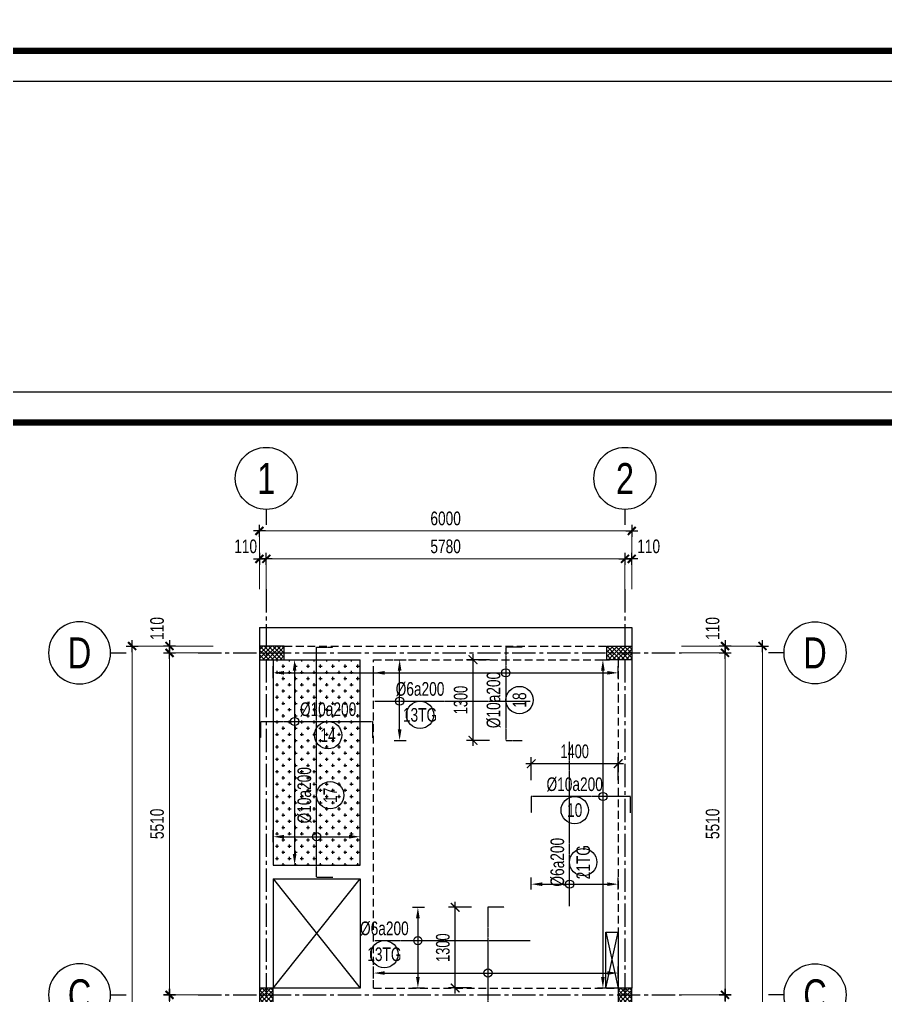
# Model space of a CAD drawing. Header units: inches. Extents: x -3538 to 66114, y -2541134 to 4288.
# Drawn here: x 15275 to 29231, y -69207 to -53481 of the extents above; entities that cross this region are included whole.
import ezdxf
from ezdxf.enums import TextEntityAlignment as Align

# ---------------------------------------------------------------- set-up
doc = ezdxf.new("R2010")
doc.units = ezdxf.units.IN
doc.header["$MEASUREMENT"] = 0
for name, pattern in [('HIDDEN', [0.375, 0.25, -0.125]), ('Xref Grid (A1)$0$CENTER2', [1.125, 0.75, -0.125, 0.125, -0.125]), ('Xref Structure Plan 2 (A1)$0$HIDDEN', [0.375, 0.25, -0.125])]:
    doc.linetypes.add(name, pattern=pattern)
doc.layers.get('DEFPOINTS').update_dxf_attribs({"color": 87})
for name, color, linetype in [('KCS_CHI', 8, 'Continuous'), ('KCS_DIM', 8, 'Continuous'), ('KCS_SOTHEP_CIRCLE', 1, 'Continuous'), ('KCS_SOTHEP_TEXT', 2, 'Continuous'), ('KCS_STEEL_TOP', 4, 'HIDDEN'), ('KCS_TEXT', 7, 'Continuous'), ('Xref Column Plan 1 (A1)$0$$0$09.COLUMN', 4, 'Continuous'), ('Xref Column Plan 1 (A1)$0$10.HATCH', 9, 'Continuous'), ('Xref Grid (A1)$0$01.AXIS', 160, 'Xref Grid (A1)$0$CENTER2'), ('Xref Grid (A1)$0$02.DIM', 8, 'Continuous'), ('Xref Structure Plan 2 (A1)$0$03.BORDER', 3, 'Continuous'), ('Xref Structure Plan 2 (A1)$0$04.HIDDEN', 8, 'Xref Structure Plan 2 (A1)$0$HIDDEN'), ('Xref Structure Plan 2 (A1)$0$10.HATCH', 9, 'Continuous'), ('Xref Structure Plan 2 (A1)$0$11.NOTE', 8, 'Continuous'), ('Xref Structure Plan 2 (A1)$0$13.BEAM', 8, 'Continuous')]:
    doc.layers.add(name, color=color, linetype=linetype)
for name, color, linetype, lineweight in [('KHUNGTEN', 7, 'Continuous', 20), ('Xref Column Plan 1 (A1)$0$KHUNGTEN', 7, 'Continuous', 20), ('Xref khung ten  A3 TKCS$0$A-KY HIEU', 34, 'Continuous', 20), ('Xref Structure Plan 2 (A1)$0$KHUNGTEN', 7, 'Continuous', 20)]:
    doc.layers.add(name, color=color, linetype=linetype, lineweight=lineweight)
doc.styles.add('KCS_SMTEXT', font='3t-unicode.shx', dxfattribs={"width": 0.7})
doc.styles.add('Xref Grid (A1)$0$BIGTEXT', font='arial.ttf', dxfattribs={"width": 0.8})
doc.styles.add('Xref Grid (A1)$0$SMTEXT', font='3t-unicode.shx', dxfattribs={"width": 0.75})
doc.dimstyles.new('KCS_DIM88', dxfattribs={"dimscale": 88, "dimtxt": 2.5, "dimasz": 1.6, "dimexe": 1.2, "dimexo": 0, "dimgap": 1, "dimtad": 1, "dimdec": 0, "dimzin": 0, "dimdsep": 46, "dimtxsty": 'KCS_SMTEXT', "dimblk": 'ARCHTICK', "dimcen": 0, "dimdle": 1, "dimclrd": 8, "dimclre": 8, "dimclrt": 7, "dimadec": 0, "dimazin": 0, "dimtfac": 1, "dimtdec": 0, "dimtix": 1, "dimtmove": 2, "dimatfit": 3, "dimfxl": 1, "dimtolj": 1, "dimtzin": 0, "dimarcsym": 0})
doc.dimstyles.new('KCS_DIM88_LE', dxfattribs={"dimscale": 88, "dimtxt": 0.001, "dimasz": 2, "dimexe": 1.2, "dimexo": 0, "dimgap": 1, "dimtad": 1, "dimdec": 0, "dimzin": 0, "dimdsep": 46, "dimtxsty": 'KCS_SMTEXT', "dimcen": 0, "dimdle": 1, "dimclrd": 256, "dimclre": 256, "dimclrt": 2, "dimadec": 0, "dimazin": 0, "dimtfac": 1, "dimtdec": 0, "dimtix": 1, "dimtmove": 2, "dimatfit": 3, "dimfxl": 1, "dimtolj": 1, "dimtzin": 0, "dimarcsym": 0})
doc.dimstyles.new('Xref Grid (A1)$0$X1', dxfattribs={"dimtxt": 220, "dimasz": 0.8, "dimexe": 0, "dimexo": 0, "dimgap": 90, "dimtad": 1, "dimdec": 0, "dimzin": 13, "dimdsep": 46, "dimtxsty": 'Xref Grid (A1)$0$SMTEXT', "dimblk1": 'Xref Grid (A1)$0$CHEO', "dimblk2": 'Xref Grid (A1)$0$CHEO', "dimsah": 1, "dimcen": 0, "dimclrd": 256, "dimclre": 256, "dimclrt": 2, "dimadec": 0, "dimazin": 0, "dimtfac": 1, "dimtdec": 0, "dimtix": 1, "dimtmove": 2, "dimatfit": 3, "dimldrblk": 'Xref Grid (A1)$0$CHEO', "dimfxl": 1, "dimtolj": 1, "dimtzin": 13, "dimarcsym": 0})

# ---------------------------------------------------------------- blocks, each defined once
blk = doc.blocks.new('Xref khung ten  A3 TKCS')
at = {"layer": 'DEFPOINTS', "color": 125}
blk.add_lwpolyline([(-57730.37, -13938.76), (-57310.37, -13938.76), (-57310.37, -13641.76), (-57730.37, -13641.76)], close=True, dxfattribs=at)
at = {"layer": 'Xref khung ten  A3 TKCS$0$A-KY HIEU', "color": 0, "const_width": 1.02}
blk.add_lwpolyline([(-57716.02, -13933.85), (-57716.02, -13646.66), (-57315.38, -13646.66), (-57315.38, -13933.85)], close=True, dxfattribs=at)
blk = doc.blocks.new('Xref Grid (A1)$0$CHEO')
at = {"layer": 'Xref Grid (A1)$0$02.DIM'}
for points in [[(-121, 0), (121, 0)], [(0, 121), (0, -121)]]:
    blk.add_lwpolyline(points, dxfattribs=at)
at = {"layer": 'Xref Grid (A1)$0$02.DIM', "const_width": 40}
blk.add_lwpolyline([(80, 80), (-80, -81)], dxfattribs=at)
blk = doc.blocks.new('*D132')
at = {"layer": 'DEFPOINTS', "color": 0, "transparency": 16777216}
for p in [(-1560, 9270), (-859, 9270), (-859, 4500)]:
    blk.add_point(p, dxfattribs=at)
at = {"layer": 'Xref Grid (A1)$0$02.DIM', "lineweight": -2, "transparency": 16777216}
for p, q in [((-859, 9270), (-1560, 9270)), ((-1560, 4501), (-1560, 9269)), ((-859, 4500), (-1560, 4500))]:
    blk.add_line(p, q, dxfattribs=at)
at = {"layer": 'Xref Grid (A1)$0$02.DIM', "lineweight": -2, "transparency": 16777216, "xscale": 0.8, "yscale": 0.8, "zscale": 0.8}
for p, rotation in [((-1560, 9270), 90), ((-1560, 4500), 270)]:
    blk.add_blockref('Xref Grid (A1)$0$CHEO', p, dxfattribs=dict(at, rotation=rotation))
at = {"layer": 'Xref Grid (A1)$0$02.DIM', "color": 2, "transparency": 16777216, "insert": (-1760, 6885), "char_height": 220, "attachment_point": 5, "rotation": 90, "style": 'Xref Grid (A1)$0$SMTEXT'}
blk.add_mtext('\\A1;4770', dxfattribs=at)
blk = doc.blocks.new('*D133')
at = {"layer": 'DEFPOINTS', "color": 0, "transparency": 16777216}
for p in [(-1560, 14780), (-859, 14780), (-859, 9270)]:
    blk.add_point(p, dxfattribs=at)
at = {"layer": 'Xref Grid (A1)$0$02.DIM', "lineweight": -2, "transparency": 16777216}
for p, q in [((-859, 14780), (-1560, 14780)), ((-1560, 9271), (-1560, 14779)), ((-859, 9270), (-1560, 9270))]:
    blk.add_line(p, q, dxfattribs=at)
at = {"layer": 'Xref Grid (A1)$0$02.DIM', "lineweight": -2, "transparency": 16777216, "xscale": 0.8, "yscale": 0.8, "zscale": 0.8}
for p, rotation in [((-1560, 14780), 90), ((-1560, 9270), 270)]:
    blk.add_blockref('Xref Grid (A1)$0$CHEO', p, dxfattribs=dict(at, rotation=rotation))
at = {"layer": 'Xref Grid (A1)$0$02.DIM', "color": 2, "transparency": 16777216, "insert": (-1760, 12025), "char_height": 220, "attachment_point": 5, "rotation": 90, "style": 'Xref Grid (A1)$0$SMTEXT'}
blk.add_mtext('\\A1;5510', dxfattribs=at)
blk = doc.blocks.new('*D135')
at = {"layer": 'DEFPOINTS', "color": 0, "transparency": 16777216}
for p in [(-2163, 14890), (-859, 14890), (-859, -110)]:
    blk.add_point(p, dxfattribs=at)
at = {"layer": 'Xref Grid (A1)$0$02.DIM', "lineweight": -2, "transparency": 16777216}
for p, q in [((-859, 14890), (-2163, 14890)), ((-2163, -110), (-2163, 14889)), ((-859, -110), (-2163, -110))]:
    blk.add_line(p, q, dxfattribs=at)
at = {"layer": 'Xref Grid (A1)$0$02.DIM', "lineweight": -2, "transparency": 16777216, "xscale": 0.8, "yscale": 0.8, "zscale": 0.8}
for p, rotation in [((-2163, 14890), 90), ((-2163, -110), 270)]:
    blk.add_blockref('Xref Grid (A1)$0$CHEO', p, dxfattribs=dict(at, rotation=rotation))
at = {"layer": 'Xref Grid (A1)$0$02.DIM', "color": 2, "transparency": 16777216, "insert": (-2363, 7390), "char_height": 220, "attachment_point": 5, "rotation": 90, "style": 'Xref Grid (A1)$0$SMTEXT'}
blk.add_mtext('\\A1;15000', dxfattribs=at)
blk = doc.blocks.new('*D139')
at = {"layer": 'DEFPOINTS', "color": 0, "transparency": 16777216}
for p in [(-1560, 14890), (-859, 14890), (-859, 14780)]:
    blk.add_point(p, dxfattribs=at)
at = {"layer": 'Xref Grid (A1)$0$02.DIM', "lineweight": -2, "transparency": 16777216}
for p, q in [((-1560, 14891), (-1560, 14892)), ((-859, 14890), (-1560, 14890)), ((-1560, 14780), (-1560, 14890)), ((-859, 14780), (-1560, 14780)), ((-1560, 14779), (-1560, 14778))]:
    blk.add_line(p, q, dxfattribs=at)
at = {"layer": 'Xref Grid (A1)$0$02.DIM', "lineweight": -2, "transparency": 16777216, "xscale": 0.8, "yscale": 0.8, "zscale": 0.8}
for p, rotation in [((-1560, 14890), 270), ((-1560, 14780), 90)]:
    blk.add_blockref('Xref Grid (A1)$0$CHEO', p, dxfattribs=dict(at, rotation=rotation))
at = {"layer": 'Xref Grid (A1)$0$02.DIM', "color": 2, "transparency": 16777216, "insert": (-1760, 15173), "char_height": 220, "attachment_point": 5, "rotation": 90, "style": 'Xref Grid (A1)$0$SMTEXT'}
blk.add_mtext('\\A1;110', dxfattribs=at)
blk = doc.blocks.new('Xref Grid (A1)$0$_Axis name')
at = {"layer": 'Xref Grid (A1)$0$02.DIM'}
blk.add_line((0, 2.5), (0, 0), dxfattribs=at)
blk.add_circle((0, 7.5), 5, dxfattribs=at)
at = {"layer": 'Xref Grid (A1)$0$02.DIM', "style": 'Xref Grid (A1)$0$BIGTEXT', "width": 0.75}
blk.add_attdef('.', text='', height=5, dxfattribs=at).set_placement((0, 7.5), align=Align.MIDDLE)
blk = doc.blocks.new('*D141')
at = {"layer": 'DEFPOINTS', "color": 0, "transparency": 16777216}
for p in [(6693, 9270), (7393, 9270), (6693, 4500)]:
    blk.add_point(p, dxfattribs=at)
at = {"layer": 'Xref Grid (A1)$0$02.DIM', "lineweight": -2, "transparency": 16777216}
for p, q in [((6693, 9270), (7393, 9270)), ((7393, 4501), (7393, 9269)), ((6693, 4500), (7393, 4500))]:
    blk.add_line(p, q, dxfattribs=at)
at = {"layer": 'Xref Grid (A1)$0$02.DIM', "lineweight": -2, "transparency": 16777216, "xscale": 0.8, "yscale": 0.8, "zscale": 0.8}
for p, rotation in [((7393, 9270), 90), ((7393, 4500), 270)]:
    blk.add_blockref('Xref Grid (A1)$0$CHEO', p, dxfattribs=dict(at, rotation=rotation))
at = {"layer": 'Xref Grid (A1)$0$02.DIM', "color": 2, "transparency": 16777216, "insert": (7193, 6885), "char_height": 220, "attachment_point": 5, "rotation": 90, "style": 'Xref Grid (A1)$0$SMTEXT'}
blk.add_mtext('\\A1;4770', dxfattribs=at)
blk = doc.blocks.new('*D142')
at = {"layer": 'DEFPOINTS', "color": 0, "transparency": 16777216}
for p in [(6773, 14780), (7393, 14780), (6693, 9270)]:
    blk.add_point(p, dxfattribs=at)
at = {"layer": 'Xref Grid (A1)$0$02.DIM', "lineweight": -2, "transparency": 16777216}
for p, q in [((6773, 14780), (7393, 14780)), ((7393, 9271), (7393, 14779)), ((6693, 9270), (7393, 9270))]:
    blk.add_line(p, q, dxfattribs=at)
at = {"layer": 'Xref Grid (A1)$0$02.DIM', "lineweight": -2, "transparency": 16777216, "xscale": 0.8, "yscale": 0.8, "zscale": 0.8}
for p, rotation in [((7393, 14780), 90), ((7393, 9270), 270)]:
    blk.add_blockref('Xref Grid (A1)$0$CHEO', p, dxfattribs=dict(at, rotation=rotation))
at = {"layer": 'Xref Grid (A1)$0$02.DIM', "color": 2, "transparency": 16777216, "insert": (7193, 12025), "char_height": 220, "attachment_point": 5, "rotation": 90, "style": 'Xref Grid (A1)$0$SMTEXT'}
blk.add_mtext('\\A1;5510', dxfattribs=at)
blk = doc.blocks.new('*D143')
at = {"layer": 'DEFPOINTS', "color": 0, "transparency": 16777216}
for p in [(6773, 14890), (7997, 14890), (6693, -110)]:
    blk.add_point(p, dxfattribs=at)
at = {"layer": 'Xref Grid (A1)$0$02.DIM', "lineweight": -2, "transparency": 16777216}
for p, q in [((6773, 14890), (7997, 14890)), ((7997, -109), (7997, 14889)), ((6693, -110), (7997, -110))]:
    blk.add_line(p, q, dxfattribs=at)
at = {"layer": 'Xref Grid (A1)$0$02.DIM', "lineweight": -2, "transparency": 16777216, "xscale": 0.8, "yscale": 0.8, "zscale": 0.8}
for p, rotation in [((7997, 14890), 90), ((7997, -110), 270)]:
    blk.add_blockref('Xref Grid (A1)$0$CHEO', p, dxfattribs=dict(at, rotation=rotation))
at = {"layer": 'Xref Grid (A1)$0$02.DIM', "color": 2, "transparency": 16777216, "insert": (7797, 7390), "char_height": 220, "attachment_point": 5, "rotation": 90, "style": 'Xref Grid (A1)$0$SMTEXT'}
blk.add_mtext('\\A1;15000', dxfattribs=at)
blk = doc.blocks.new('*D144')
at = {"layer": 'DEFPOINTS', "color": 0, "transparency": 16777216}
for p in [(6693, 14890), (7393, 14890), (6693, 14780)]:
    blk.add_point(p, dxfattribs=at)
at = {"layer": 'Xref Grid (A1)$0$02.DIM', "lineweight": -2, "transparency": 16777216}
for p, q in [((6693, 14890), (7393, 14890)), ((7393, 14891), (7393, 14892)), ((7393, 14780), (7393, 14890)), ((6693, 14780), (7393, 14780)), ((7393, 14779), (7393, 14778))]:
    blk.add_line(p, q, dxfattribs=at)
at = {"layer": 'Xref Grid (A1)$0$02.DIM', "lineweight": -2, "transparency": 16777216, "xscale": 0.8, "yscale": 0.8, "zscale": 0.8}
for p, rotation in [((7393, 14890), 270), ((7393, 14780), 90)]:
    blk.add_blockref('Xref Grid (A1)$0$CHEO', p, dxfattribs=dict(at, rotation=rotation))
at = {"layer": 'Xref Grid (A1)$0$02.DIM', "color": 2, "transparency": 16777216, "insert": (7193, 15173), "char_height": 220, "attachment_point": 5, "rotation": 90, "style": 'Xref Grid (A1)$0$SMTEXT'}
blk.add_mtext('\\A1;110', dxfattribs=at)
blk = doc.blocks.new('*D145')
at = {"layer": 'DEFPOINTS', "color": 0, "transparency": 16777216}
for p in [(5780, 16295), (0, 15804), (5780, 15804)]:
    blk.add_point(p, dxfattribs=at)
at = {"layer": 'Xref Grid (A1)$0$02.DIM', "lineweight": -2, "transparency": 16777216}
for p, q in [((0, 15804), (0, 16295)), ((1, 16295), (5779, 16295)), ((5780, 15804), (5780, 16295))]:
    blk.add_line(p, q, dxfattribs=at)
at = {"layer": 'Xref Grid (A1)$0$02.DIM', "lineweight": -2, "transparency": 16777216, "xscale": 0.8, "yscale": 0.8, "zscale": 0.8, "rotation": 180}
blk.add_blockref('Xref Grid (A1)$0$CHEO', (0, 16295), dxfattribs=at)
at = {"layer": 'Xref Grid (A1)$0$02.DIM', "lineweight": -2, "transparency": 16777216, "xscale": 0.8, "yscale": 0.8, "zscale": 0.8}
blk.add_blockref('Xref Grid (A1)$0$CHEO', (5780, 16295), dxfattribs=at)
at = {"layer": 'Xref Grid (A1)$0$02.DIM', "color": 2, "transparency": 16777216, "insert": (2890, 16495), "char_height": 220, "attachment_point": 5, "style": 'Xref Grid (A1)$0$SMTEXT'}
blk.add_mtext('\\A1;5780', dxfattribs=at)
blk = doc.blocks.new('*D146')
at = {"layer": 'DEFPOINTS', "color": 0, "transparency": 16777216}
for p in [(-110, 16295), (-110, 15804), (0, 15804)]:
    blk.add_point(p, dxfattribs=at)
at = {"layer": 'Xref Grid (A1)$0$02.DIM', "lineweight": -2, "transparency": 16777216}
for p, q in [((-111, 16295), (-112, 16295)), ((-110, 15804), (-110, 16295)), ((0, 16295), (-110, 16295)), ((0, 15804), (0, 16295)), ((1, 16295), (2, 16295))]:
    blk.add_line(p, q, dxfattribs=at)
at = {"layer": 'Xref Grid (A1)$0$02.DIM', "lineweight": -2, "transparency": 16777216, "xscale": 0.8, "yscale": 0.8, "zscale": 0.8}
blk.add_blockref('Xref Grid (A1)$0$CHEO', (-110, 16295), dxfattribs=at)
at = {"layer": 'Xref Grid (A1)$0$02.DIM', "lineweight": -2, "transparency": 16777216, "xscale": 0.8, "yscale": 0.8, "zscale": 0.8, "rotation": 180}
blk.add_blockref('Xref Grid (A1)$0$CHEO', (0, 16295), dxfattribs=at)
at = {"layer": 'Xref Grid (A1)$0$02.DIM', "color": 2, "transparency": 16777216, "insert": (-333, 16495), "char_height": 220, "attachment_point": 5, "style": 'Xref Grid (A1)$0$SMTEXT'}
blk.add_mtext('\\A1;110', dxfattribs=at)
blk = doc.blocks.new('*D147')
at = {"layer": 'DEFPOINTS', "color": 0, "transparency": 16777216}
for p in [(5890, 16295), (5780, 15804), (5890, 15804)]:
    blk.add_point(p, dxfattribs=at)
at = {"layer": 'Xref Grid (A1)$0$02.DIM', "lineweight": -2, "transparency": 16777216}
for p, q in [((5779, 16295), (5778, 16295)), ((5780, 15804), (5780, 16295)), ((5780, 16295), (5890, 16295)), ((5890, 15804), (5890, 16295)), ((5891, 16295), (5892, 16295))]:
    blk.add_line(p, q, dxfattribs=at)
at = {"layer": 'Xref Grid (A1)$0$02.DIM', "lineweight": -2, "transparency": 16777216, "xscale": 0.8, "yscale": 0.8, "zscale": 0.8}
blk.add_blockref('Xref Grid (A1)$0$CHEO', (5780, 16295), dxfattribs=at)
at = {"layer": 'Xref Grid (A1)$0$02.DIM', "lineweight": -2, "transparency": 16777216, "xscale": 0.8, "yscale": 0.8, "zscale": 0.8, "rotation": 180}
blk.add_blockref('Xref Grid (A1)$0$CHEO', (5890, 16295), dxfattribs=at)
at = {"layer": 'Xref Grid (A1)$0$02.DIM', "color": 2, "transparency": 16777216, "insert": (6162, 16495), "char_height": 220, "attachment_point": 5, "style": 'Xref Grid (A1)$0$SMTEXT'}
blk.add_mtext('\\A1;110', dxfattribs=at)
blk = doc.blocks.new('*D148')
at = {"layer": 'DEFPOINTS', "color": 0, "transparency": 16777216}
for p in [(5890, 16745), (-110, 15804), (5890, 15804)]:
    blk.add_point(p, dxfattribs=at)
at = {"layer": 'Xref Grid (A1)$0$02.DIM', "lineweight": -2, "transparency": 16777216}
for p, q in [((-110, 15804), (-110, 16745)), ((-109, 16745), (5889, 16745)), ((5890, 15804), (5890, 16745))]:
    blk.add_line(p, q, dxfattribs=at)
at = {"layer": 'Xref Grid (A1)$0$02.DIM', "lineweight": -2, "transparency": 16777216, "xscale": 0.8, "yscale": 0.8, "zscale": 0.8, "rotation": 180}
blk.add_blockref('Xref Grid (A1)$0$CHEO', (-110, 16745), dxfattribs=at)
at = {"layer": 'Xref Grid (A1)$0$02.DIM', "lineweight": -2, "transparency": 16777216, "xscale": 0.8, "yscale": 0.8, "zscale": 0.8}
blk.add_blockref('Xref Grid (A1)$0$CHEO', (5890, 16745), dxfattribs=at)
at = {"layer": 'Xref Grid (A1)$0$02.DIM', "color": 2, "transparency": 16777216, "insert": (2890, 16945), "char_height": 220, "attachment_point": 5, "style": 'Xref Grid (A1)$0$SMTEXT'}
blk.add_mtext('\\A1;6000', dxfattribs=at)
blk = doc.blocks.new('*D247')
at = {"layer": 'DEFPOINTS', "color": 0, "transparency": 16777216}
for p in [(19620, -63796), (19620, -67105), (19708, -67105)]:
    blk.add_point(p, dxfattribs=at)
at = {"layer": 'KCS_DIM', "lineweight": -2, "transparency": 16777216}
for p, q in [((19620, -63796), (19814, -63796)), ((19708, -63972), (19708, -66929)), ((19620, -67105), (19814, -67105))]:
    blk.add_line(p, q, dxfattribs=at)
at = {"layer": 'KCS_DIM', "transparency": 16777216}
for points in [[(19679, -63972), (19737, -63972), (19708, -63796)], [(19679, -66929), (19737, -66929), (19708, -67105)]]:
    blk.add_solid(points, dxfattribs=at)
at = {"layer": 'KCS_DIM', "color": 2, "transparency": 16777216, "insert": (19620, -65451), "char_height": 0.088, "attachment_point": 5, "rotation": 90, "style": 'KCS_SMTEXT'}
blk.add_mtext('\\A1;3310', dxfattribs=at)
blk = doc.blocks.new('_ArchTick')
at = {"color": 0, "linetype": 'ByBlock', "const_width": 0.15}
blk.add_lwpolyline([(-0.5, -0.5), (0.5, 0.5)], dxfattribs=at)
blk = doc.blocks.new('*D248')
at = {"layer": 'DEFPOINTS', "color": 0, "transparency": 16777216}
for p in [(23522, -65472), (23522, -65736), (24922, -65736)]:
    blk.add_point(p, dxfattribs=at)
at = {"layer": 'KCS_DIM', "color": 8, "lineweight": -2, "transparency": 16777216}
for p, q in [((23522, -65736), (23522, -65366)), ((24922, -65736), (24922, -65366)), ((25010, -65472), (23434, -65472))]:
    blk.add_line(p, q, dxfattribs=at)
at = {"layer": 'KCS_DIM', "color": 8, "lineweight": -2, "transparency": 16777216, "xscale": 140.8, "yscale": 140.8, "zscale": 140.8, "rotation": 180}
blk.add_blockref('_ArchTick', (23522, -65472), dxfattribs=at)
at = {"layer": 'KCS_DIM', "color": 8, "lineweight": -2, "transparency": 16777216, "xscale": 140.8, "yscale": 140.8, "zscale": 140.8}
blk.add_blockref('_ArchTick', (24922, -65472), dxfattribs=at)
at = {"layer": 'KCS_DIM', "color": 7, "transparency": 16777216, "insert": (24222, -65274), "char_height": 220, "attachment_point": 5, "style": 'KCS_SMTEXT'}
blk.add_mtext('\\A1;1400', dxfattribs=at)
blk = doc.blocks.new('*D223')
at = {"layer": 'DEFPOINTS', "color": 0, "transparency": 16777216}
for p in [(24589, -63796), (24589, -69086), (24677, -69086)]:
    blk.add_point(p, dxfattribs=at)
at = {"layer": 'KCS_DIM', "lineweight": -2, "transparency": 16777216}
for p, q in [((24589, -63796), (24782, -63796)), ((24677, -63972), (24677, -68910)), ((24589, -69086), (24782, -69086))]:
    blk.add_line(p, q, dxfattribs=at)
at = {"layer": 'KCS_DIM', "transparency": 16777216}
for points in [[(24647, -63972), (24706, -63972), (24677, -63796)], [(24647, -68910), (24706, -68910), (24677, -69086)]]:
    blk.add_solid(points, dxfattribs=at)
at = {"layer": 'KCS_DIM', "color": 2, "transparency": 16777216, "insert": (24589, -66441), "char_height": 0.088, "attachment_point": 5, "rotation": 90, "style": 'KCS_SMTEXT'}
blk.add_mtext('\\A1;5290', dxfattribs=at)
blk = doc.blocks.new('*D228')
at = {"layer": 'DEFPOINTS', "color": 0, "transparency": 16777216}
for p in [(19362, -64096), (24922, -64008), (24922, -64096)]:
    blk.add_point(p, dxfattribs=at)
at = {"layer": 'KCS_DIM', "lineweight": -2, "transparency": 16777216}
for p, q in [((19362, -64096), (19362, -63902)), ((24922, -64096), (24922, -63902)), ((19538, -64008), (24746, -64008))]:
    blk.add_line(p, q, dxfattribs=at)
at = {"layer": 'KCS_DIM', "transparency": 16777216}
for points in [[(19538, -63978), (19538, -64037), (19362, -64008)], [(24746, -63978), (24746, -64037), (24922, -64008)]]:
    blk.add_solid(points, dxfattribs=at)
at = {"layer": 'KCS_DIM', "color": 2, "transparency": 16777216, "insert": (22142, -63920), "char_height": 0.088, "attachment_point": 5, "style": 'KCS_SMTEXT'}
blk.add_mtext('\\A1;5560', dxfattribs=at)
blk = doc.blocks.new('*D230')
at = {"layer": 'DEFPOINTS', "color": 0, "transparency": 16777216}
for p in [(22296, -67786), (22560, -67786), (22560, -69086)]:
    blk.add_point(p, dxfattribs=at)
at = {"layer": 'KCS_DIM', "color": 8, "lineweight": -2, "transparency": 16777216}
for p, q in [((22296, -69174), (22296, -67698)), ((22560, -67786), (22190, -67786)), ((22560, -69086), (22190, -69086))]:
    blk.add_line(p, q, dxfattribs=at)
at = {"layer": 'KCS_DIM', "color": 8, "lineweight": -2, "transparency": 16777216, "xscale": 140.8, "yscale": 140.8, "zscale": 140.8}
for p, rotation in [((22296, -67786), 90), ((22296, -69086), 270)]:
    blk.add_blockref('_ArchTick', p, dxfattribs=dict(at, rotation=rotation))
at = {"layer": 'KCS_DIM', "color": 7, "transparency": 16777216, "insert": (22098, -68436), "char_height": 220, "attachment_point": 5, "rotation": 90, "style": 'KCS_SMTEXT'}
blk.add_mtext('\\A1;1300', dxfattribs=at)
blk = doc.blocks.new('*D231')
at = {"layer": 'DEFPOINTS', "color": 0, "transparency": 16777216}
for p in [(24922, -68845), (20982, -68933), (24922, -68933)]:
    blk.add_point(p, dxfattribs=at)
at = {"layer": 'KCS_DIM', "lineweight": -2, "transparency": 16777216}
for p, q in [((20982, -68933), (20982, -68739)), ((21158, -68845), (24746, -68845)), ((24922, -68933), (24922, -68739))]:
    blk.add_line(p, q, dxfattribs=at)
at = {"layer": 'KCS_DIM', "transparency": 16777216}
for points in [[(21158, -68816), (21158, -68874), (20982, -68845)], [(24746, -68816), (24746, -68874), (24922, -68845)]]:
    blk.add_solid(points, dxfattribs=at)
at = {"layer": 'KCS_DIM', "color": 2, "transparency": 16777216, "insert": (22952, -68757), "char_height": 0.088, "attachment_point": 5, "style": 'KCS_SMTEXT'}
blk.add_mtext('\\A1;3940', dxfattribs=at)
blk = doc.blocks.new('*D244')
at = {"layer": 'DEFPOINTS', "color": 0, "transparency": 16777216}
for p in [(20762, -66649), (19362, -66737), (20762, -66737)]:
    blk.add_point(p, dxfattribs=at)
at = {"layer": 'KCS_DIM', "lineweight": -2, "transparency": 16777216}
for p, q in [((19362, -66737), (19362, -66543)), ((19538, -66649), (20586, -66649)), ((20762, -66737), (20762, -66543))]:
    blk.add_line(p, q, dxfattribs=at)
at = {"layer": 'KCS_DIM', "transparency": 16777216}
for points in [[(19538, -66619), (19538, -66678), (19362, -66649)], [(20586, -66619), (20586, -66678), (20762, -66649)]]:
    blk.add_solid(points, dxfattribs=at)
at = {"layer": 'KCS_DIM', "color": 2, "transparency": 16777216, "insert": (20062, -66561), "char_height": 0.088, "attachment_point": 5, "style": 'KCS_SMTEXT'}
blk.add_mtext('\\A1;1400', dxfattribs=at)
blk = doc.blocks.new('*D245')
at = {"layer": 'DEFPOINTS', "color": 0, "transparency": 16777216}
for p in [(22847, -63796), (22583, -65096), (22847, -65096)]:
    blk.add_point(p, dxfattribs=at)
at = {"layer": 'KCS_DIM', "color": 8, "lineweight": -2, "transparency": 16777216}
for p, q in [((22847, -63796), (22478, -63796)), ((22583, -63708), (22583, -65184)), ((22847, -65096), (22478, -65096))]:
    blk.add_line(p, q, dxfattribs=at)
at = {"layer": 'KCS_DIM', "color": 8, "lineweight": -2, "transparency": 16777216, "xscale": 140.8, "yscale": 140.8, "zscale": 140.8}
for p, rotation in [((22583, -63796), 90), ((22583, -65096), 270)]:
    blk.add_blockref('_ArchTick', p, dxfattribs=dict(at, rotation=rotation))
at = {"layer": 'KCS_DIM', "color": 7, "transparency": 16777216, "insert": (22385, -64446), "char_height": 220, "attachment_point": 5, "rotation": 90, "style": 'KCS_SMTEXT'}
blk.add_mtext('\\A1;1300', dxfattribs=at)
blk = doc.blocks.new('*D246')
at = {"layer": 'DEFPOINTS', "color": 0, "transparency": 16777216}
for p in [(20982, -64096), (24922, -64008), (24922, -64096)]:
    blk.add_point(p, dxfattribs=at)
at = {"layer": 'KCS_DIM', "lineweight": -2, "transparency": 16777216}
for p, q in [((20982, -64096), (20982, -63902)), ((24922, -64096), (24922, -63902)), ((21158, -64008), (24746, -64008))]:
    blk.add_line(p, q, dxfattribs=at)
at = {"layer": 'KCS_DIM', "transparency": 16777216}
for points in [[(21158, -63978), (21158, -64037), (20982, -64008)], [(24746, -63978), (24746, -64037), (24922, -64008)]]:
    blk.add_solid(points, dxfattribs=at)
at = {"layer": 'KCS_DIM', "color": 2, "transparency": 16777216, "insert": (22952, -63920), "char_height": 0.088, "attachment_point": 5, "style": 'KCS_SMTEXT'}
blk.add_mtext('\\A1;3940', dxfattribs=at)
blk = doc.blocks.new('*D222')
at = {"layer": 'DEFPOINTS', "color": 0, "transparency": 16777216}
for p in [(21313, -63796), (21401, -63796), (21313, -65096)]:
    blk.add_point(p, dxfattribs=at)
at = {"layer": 'KCS_DIM', "lineweight": -2, "transparency": 16777216}
for p, q in [((21313, -63796), (21506, -63796)), ((21401, -64920), (21401, -63972)), ((21313, -65096), (21506, -65096))]:
    blk.add_line(p, q, dxfattribs=at)
at = {"layer": 'KCS_DIM', "transparency": 16777216}
for points in [[(21371, -63972), (21430, -63972), (21401, -63796)], [(21371, -64920), (21430, -64920), (21401, -65096)]]:
    blk.add_solid(points, dxfattribs=at)
at = {"layer": 'KCS_DIM', "color": 2, "transparency": 16777216, "insert": (21313, -64446), "char_height": 0.088, "attachment_point": 5, "rotation": 90, "style": 'KCS_SMTEXT'}
blk.add_mtext('\\A1;1300', dxfattribs=at)
blk = doc.blocks.new('*D221')
at = {"layer": 'DEFPOINTS', "color": 0, "transparency": 16777216}
for p in [(24922, -67413), (23522, -67501), (24922, -67501)]:
    blk.add_point(p, dxfattribs=at)
at = {"layer": 'KCS_DIM', "lineweight": -2, "transparency": 16777216}
for p, q in [((23522, -67501), (23522, -67308)), ((23698, -67413), (24746, -67413)), ((24922, -67501), (24922, -67308))]:
    blk.add_line(p, q, dxfattribs=at)
at = {"layer": 'KCS_DIM', "transparency": 16777216}
for points in [[(23698, -67384), (23698, -67443), (23522, -67413)], [(24746, -67384), (24746, -67443), (24922, -67413)]]:
    blk.add_solid(points, dxfattribs=at)
at = {"layer": 'KCS_DIM', "color": 2, "transparency": 16777216, "insert": (24222, -67325), "char_height": 0.088, "attachment_point": 5, "style": 'KCS_SMTEXT'}
blk.add_mtext('\\A1;1400', dxfattribs=at)
blk = doc.blocks.new('*D220')
at = {"layer": 'DEFPOINTS', "color": 0, "transparency": 16777216}
for p in [(21607, -67786), (21607, -69086), (21695, -69086)]:
    blk.add_point(p, dxfattribs=at)
at = {"layer": 'KCS_DIM', "lineweight": -2, "transparency": 16777216}
for p, q in [((21607, -67786), (21800, -67786)), ((21695, -67962), (21695, -68910)), ((21607, -69086), (21800, -69086))]:
    blk.add_line(p, q, dxfattribs=at)
at = {"layer": 'KCS_DIM', "transparency": 16777216}
for points in [[(21665, -67962), (21724, -67962), (21695, -67786)], [(21665, -68910), (21724, -68910), (21695, -69086)]]:
    blk.add_solid(points, dxfattribs=at)
at = {"layer": 'KCS_DIM', "color": 2, "transparency": 16777216, "insert": (21607, -68436), "char_height": 0.088, "attachment_point": 5, "rotation": 90, "style": 'KCS_SMTEXT'}
blk.add_mtext('\\A1;1300', dxfattribs=at)
blk = doc.blocks.new('Xref Grid (A1)')
at = {"layer": 'Xref Grid (A1)$0$01.AXIS', "ltscale": 500}
for p, q in [((0, 15804.1), (0, -2571.1)), ((5780, 15804.1), (5780, -2571.1)), ((-1098, 14780), (6692.6, 14780)), ((-1098, 9270), (6692.6, 9270))]:
    blk.add_line(p, q, dxfattribs=at)
at = {"xscale": 100, "yscale": 100, "zscale": 100}
for p, values in [((0, 16841.7), {'.': '1'}), ((5780, 16841.7), {'.': '2'})]:
    blk.add_blockref('Xref Grid (A1)$0$_Axis name', p, dxfattribs=at).add_auto_attribs(values)
ref = blk.add_blockref('Xref Grid (A1)$0$_Axis name', (-2260.2, 14780), dxfattribs=dict(xscale=-100.0000000000006, yscale=100.0000000000006, zscale=100, rotation=90))
ref.add_attrib('.', 'D', dxfattribs={"layer": 'Xref Grid (A1)$0$02.DIM', "height": 500, "style": 'Xref Grid (A1)$0$BIGTEXT', "width": 0.75}).set_placement((-3010.2, 14780), align=Align.MIDDLE)
ref = blk.add_blockref('Xref Grid (A1)$0$_Axis name', (8093.6, 14780), dxfattribs=dict(xscale=100, yscale=100, zscale=100, rotation=270))
ref.add_attrib('.', 'D', dxfattribs={"layer": 'Xref Grid (A1)$0$02.DIM', "height": 500, "style": 'Xref Grid (A1)$0$BIGTEXT', "width": 0.75}).set_placement((8843.6, 14780), align=Align.MIDDLE)
ref = blk.add_blockref('Xref Grid (A1)$0$_Axis name', (-2260.2, 9270), dxfattribs=dict(xscale=-100.0000000000006, yscale=100.0000000000006, zscale=100, rotation=90))
ref.add_attrib('.', 'C', dxfattribs={"layer": 'Xref Grid (A1)$0$02.DIM', "height": 500, "style": 'Xref Grid (A1)$0$BIGTEXT', "width": 0.75}).set_placement((-3010.2, 9270), align=Align.MIDDLE)
ref = blk.add_blockref('Xref Grid (A1)$0$_Axis name', (8093.6, 9270), dxfattribs=dict(xscale=100, yscale=100, zscale=100, rotation=270))
ref.add_attrib('.', 'C', dxfattribs={"layer": 'Xref Grid (A1)$0$02.DIM', "height": 500, "style": 'Xref Grid (A1)$0$BIGTEXT', "width": 0.75}).set_placement((8843.6, 9270), align=Align.MIDDLE)
at = {"layer": 'Xref Grid (A1)$0$02.DIM'}
for base, p1, p2, picture, middle in [((5890, 16744.9), (-110, 15804.1), (5890, 15804.1), '*D148', (2890, 16944.9)), ((5780, 16295), (0, 15804.1), (5780, 15804.1), '*D145', (2890, 16495))]:
    dim = blk.add_linear_dim(base=base, p1=p1, p2=p2, dimstyle='Xref Grid (A1)$0$X1', dxfattribs=at)
    dim.commit()
    dim.dimension.update_dxf_attribs({"geometry": picture, "text_midpoint": middle})
for base, p1, p2, picture, middle in [((-110, 16295), (0, 15804.1), (-110, 15804.1), '*D146', (-333.1, 16495)), ((5890, 16295), (5780, 15804.1), (5890, 15804.1), '*D147', (6162, 16495))]:
    dim = blk.add_linear_dim(base=base, p1=p1, p2=p2, dimstyle='Xref Grid (A1)$0$X1', dxfattribs=at)
    dim.commit()
    dim.dimension.update_dxf_attribs({"geometry": picture, "text_midpoint": middle, "dimtype": 128})
for base, p1, p2, picture, middle in [((-1559.7, 14890), (-859.2, 14780), (-859.2, 14890), '*D139', (-1759.7, 15173.5)), ((7393.2, 14890), (6692.6, 14780), (6692.6, 14890), '*D144', (7193.2, 15173.5))]:
    dim = blk.add_linear_dim(base=base, p1=p1, p2=p2, angle=270, dimstyle='Xref Grid (A1)$0$X1', dxfattribs=at)
    dim.commit()
    dim.dimension.update_dxf_attribs({"geometry": picture, "text_midpoint": middle, "dimtype": 128})
for base, p1, p2, angle, picture, middle in [((-2163.4132, 14890), (-859.1619, -110.4772), (-859.1619, 14890), 90, '*D135', (-2363.4132, 7389.7614)), ((7996.9, 14890), (6692.6, -110), (6772.6, 14890), 90, '*D143', (7796.9, 7390)), ((-1559.7, 14780), (-859.2, 9270), (-859.2, 14780), 270, '*D133', (-1759.7, 12025)), ((7393.2, 14780), (6692.6, 9270), (6772.6, 14780), 270, '*D142', (7193.2, 12025)), ((-1559.7, 9270), (-859.2, 4500), (-859.2, 9270), 270, '*D132', (-1759.7, 6885)), ((7393.2, 9270), (6692.6, 4500), (6692.6, 9270), 270, '*D141', (7193.2, 6885))]:
    dim = blk.add_linear_dim(base=base, p1=p1, p2=p2, angle=angle, dimstyle='Xref Grid (A1)$0$X1', dxfattribs=at)
    dim.commit()
    dim.dimension.update_dxf_attribs({"geometry": picture, "text_midpoint": middle})
blk = doc.blocks.new('Xref Column Plan 1 (A1)')
at = {"layer": 'Xref Column Plan 1 (A1)$0$10.HATCH'}
h = blk.add_hatch(dxfattribs=at)
h.set_pattern_fill('ANSI37', color=256, scale=400, angle=90)
h.set_pattern_definition([(135, (-6988.75, 19269.194), (-35.35534, -35.35534), []), (225, (-6988.75, 19269.194), (35.35534, -35.35534), [])])
h.paths.add_polyline_path([(290, 14669), (290, 14889), (-110, 14889), (-110, 14669)])
h = blk.add_hatch(dxfattribs=at)
h.set_pattern_fill('ANSI37', color=256, scale=400, angle=-90)
h.set_pattern_definition([(315, (12768.754, 15569.36), (35.35534, 35.35534), []), (45, (12768.754, 15569.36), (-35.35534, 35.35534), [])])
h.paths.add_polyline_path([(5490, 14669), (5490, 14889), (5890, 14889), (5890, 14669)])
h = blk.add_hatch(dxfattribs=at)
h.set_pattern_fill('ANSI37', color=256, scale=400)
h.set_pattern_definition([(45, (-790.083, 16438.03), (-35.35534, 35.35534), []), (135, (-790.083, 16438.03), (-35.35534, -35.35534), [])])
h.paths.add_polyline_path([(110, 9379), (-110, 9379), (-110, 8979), (110, 8979)])
h = blk.add_hatch(dxfattribs=at)
h.set_pattern_fill('ANSI37', color=256, scale=400)
h.set_pattern_definition([(45, (4989.917, 16438.03), (-35.35534, 35.35534), []), (135, (4989.917, 16438.03), (-35.35534, -35.35534), [])])
h.paths.add_polyline_path([(5890, 9379), (5670, 9379), (5670, 8979), (5890, 8979)])
at = {"layer": 'Xref Column Plan 1 (A1)$0$$0$09.COLUMN'}
for points in [[(290, 14669), (290, 14889), (-110, 14889), (-110, 14669)], [(5490, 14669), (5490, 14889), (5890, 14889), (5890, 14669)], [(110, 9379), (-110, 9379), (-110, 8979), (110, 8979)], [(5890, 9379), (5670, 9379), (5670, 8979), (5890, 8979)]]:
    blk.add_lwpolyline(points, close=True, dxfattribs=at)
at = {"layer": 'Xref Column Plan 1 (A1)$0$KHUNGTEN'}
blk.add_blockref('Xref Grid (A1)', (0, -1), dxfattribs=at)
blk = doc.blocks.new('Xref Structure Plan 2 (A1)')
at = {"layer": 'Xref Structure Plan 2 (A1)$0$10.HATCH', "true_color": 0x636466}
h = blk.add_hatch(dxfattribs=at)
h.set_pattern_fill('CROSS', color=251, scale=400)
h.paths.add_polyline_path([(1510, 14669), (110, 14669), (110, 14589), (110, 11360), (1510, 11360)])
at = {"layer": 'Xref Structure Plan 2 (A1)$0$03.BORDER'}
for p, q in [((-110, 15190), (-110, 9379)), ((-110, 15190), (5890, 15190)), ((5890, 15190), (5890, 9379)), ((110, 14669), (110, 11360)), ((110, 14669), (1510, 14669)), ((1510, 11360), (1510, 14669)), ((110, 11360), (1510, 11360)), ((110, 11140), (110, 9379)), ((110, 11140), (1510, 11140)), ((1510, 11140), (1510, 9379)), ((1510, 9379), (110, 9379))]:
    blk.add_line(p, q, dxfattribs=at)
blk.add_lwpolyline([(5470, 10279), (5670, 10279), (5670, 9379), (5470, 9379)], close=True, dxfattribs=at)
at = {"layer": 'Xref Structure Plan 2 (A1)$0$04.HIDDEN', "ltscale": 500}
for p, q in [((290, 14889), (5490, 14889)), ((1730, 9379), (1730, 14669)), ((1730, 14669), (5490, 14669)), ((5670, 14669), (5670, 9379)), ((1730, 9379), (5670, 9379))]:
    blk.add_line(p, q, dxfattribs=at)
at = {"layer": 'Xref Structure Plan 2 (A1)$0$11.NOTE'}
for p, q in [((110, 11140), (1510, 9379)), ((5470, 10279), (5670, 9379)), ((5470, 9379), (5670, 10279))]:
    blk.add_line(p, q, dxfattribs=at)
at = {"layer": 'Xref Structure Plan 2 (A1)$0$13.BEAM', "ltscale": 500}
blk.add_line((110, 9379), (1510, 11140), dxfattribs=at)
at = {"layer": 'Xref Structure Plan 2 (A1)$0$KHUNGTEN'}
blk.add_blockref('Xref Column Plan 1 (A1)', (0, 0), dxfattribs=at)

msp = doc.modelspace()

# ---------------------------------------------------------------- linework, layer by layer
at = {"layer": 'KCS_CHI'}
for centre in [(23111.3, -64007.8), (21400.6, -64464.9), (19707.9, -64791.4), (24676.7, -66000), (20062, -66648.7), (24139.4, -67413.2), (21694.7, -68322.9), (22823.9, -68845.1)]:
    msp.add_circle(centre, 66, dxfattribs=at)
at = {"layer": 'KCS_SOTHEP_CIRCLE'}
for centre in [(23331.3, -64445.8), (21729.3, -64684.9), (20247.4, -65011.4), (20282, -65980.7), (24222, -66220), (24359.4, -67059.6), (21154.5, -68542.9)]:
    msp.add_circle(centre, 220, dxfattribs=at)
at = {"layer": 'KCS_STEEL_TOP'}
for points in [[(20326, -67305.4), (20062, -67305.4), (20062, -63595.8), (20326, -63595.8)], [(23375.3, -63595.8), (23111.3, -63595.8), (23111.3, -65095.8), (23375.3, -65095.8)], [(21002, -64464.9), (23502, -64464.9)], [(19162, -65055.4), (19162, -64791.4), (20962, -64791.4), (20962, -65055.4)], [(24139.4, -67765.8), (24139.4, -65115.8)], [(25122, -66264), (25122, -66000), (23522, -66000), (23522, -66264)], [(23087.9, -67785.8), (22823.9, -67785.8), (22823.9, -70605.8), (23087.9, -70605.8)], [(21002, -68322.9), (23502, -68322.9)]]:
    msp.add_lwpolyline(points, dxfattribs=at)

# ---------------------------------------------------------------- block references
msp.add_blockref('Xref Structure Plan 2 (A1)', (19252, -78465.1), dxfattribs=at)
at = {"layer": 'KHUNGTEN', "xscale": 100, "yscale": 100, "zscale": 100}
for p in [(5769499, 1339399.3), (5769499, 1304692.4)]:
    msp.add_blockref('Xref khung ten  A3 TKCS', p, dxfattribs=at)

# ---------------------------------------------------------------- texts
at = {"layer": 'KCS_SOTHEP_TEXT', "style": 'KCS_SMTEXT', "width": 0.75}
for s, p in [('18', (23331.3, -64445.8)), ('17', (20282, -65980.7)), ('21TG', (24359.4, -67059.6))]:
    msp.add_text(s, height=220, rotation=90, dxfattribs=at).set_placement(p, align=Align.MIDDLE_CENTER)
for s, p in [('13TG', (21729.3, -64684.9)), ('14', (20247.4, -65011.4)), ('10', (24222, -66220)), ('13TG', (21154.5, -68542.9))]:
    msp.add_text(s, height=220, dxfattribs=at).set_placement(p, align=Align.MIDDLE_CENTER)
at = {"layer": 'KCS_TEXT', "style": 'KCS_SMTEXT', "width": 0.75}
for s, p in [('%%c10a200', (23023.3, -64445.8)), ('%%c10a200', (19974, -65980.7)), ('%%c6a200', (24051.4, -67059.6))]:
    msp.add_text(s, height=220, rotation=90, dxfattribs=at).set_placement(p, align=Align.CENTER)
for s, p in [('%%c6a200', (21729.3, -64376.9)), ('%%c10a200', (20247.4, -64703.4)), ('%%c10a200', (24222, -65912)), ('%%c6a200', (21154.5, -68234.9))]:
    msp.add_text(s, height=220, dxfattribs=at).set_placement(p, align=Align.CENTER)

# ---------------------------------------------------------------- dimensions: what is measured, and where the dimension line sits
at = {"layer": 'KCS_DIM'}
for p1, p2, distance, dimstyle, picture, middle in [((19619.9, -63795.8), (19619.9, -67105.4), 88, 'KCS_DIM88_LE', '*D247', (19619.9, -65450.6)), ((21312.6, -65095.8), (21312.6, -63795.8), -88, 'KCS_DIM88_LE', '*D222', (21312.5, -64445.8)), ((22847.3, -63795.8), (22847.3, -65095.8), -264, 'KCS_DIM88', '*D245', (22385.3, -64445.8)), ((24588.7, -63795.8), (24588.7, -69085.8), 88, 'KCS_DIM88_LE', '*D223', (24588.6, -66440.8)), ((19362, -64095.8), (24922, -64095.8), 88, 'KCS_DIM88_LE', '*D228', (22142, -63919.8)), ((20982, -64095.8), (24922, -64095.8), 88, 'KCS_DIM88_LE', '*D246', (22952, -63919.8)), ((24922, -65736), (23522, -65736), -264, 'KCS_DIM88', '*D248', (24222, -65274)), ((19362, -66736.7), (20762, -66736.7), 88, 'KCS_DIM88_LE', '*D244', (20062, -66560.6)), ((23522, -67501.2), (24922, -67501.2), 88, 'KCS_DIM88_LE', '*D221', (24222, -67325.2)), ((22559.9, -69085.8), (22559.9, -67785.8), 264, 'KCS_DIM88', '*D230', (22097.9, -68435.8)), ((21606.7, -67785.8), (21606.7, -69085.8), 88, 'KCS_DIM88_LE', '*D220', (21606.6, -68435.8)), ((20982, -68933.1), (24922, -68933.1), 88, 'KCS_DIM88_LE', '*D231', (22952, -68757))]:
    dim = msp.add_aligned_dim(p1=p1, p2=p2, distance=distance, dimstyle=dimstyle, dxfattribs=at)
    dim.commit()
    dim.dimension.update_dxf_attribs({"geometry": picture, "text_midpoint": middle})

doc.saveas('drawing.dxf')
